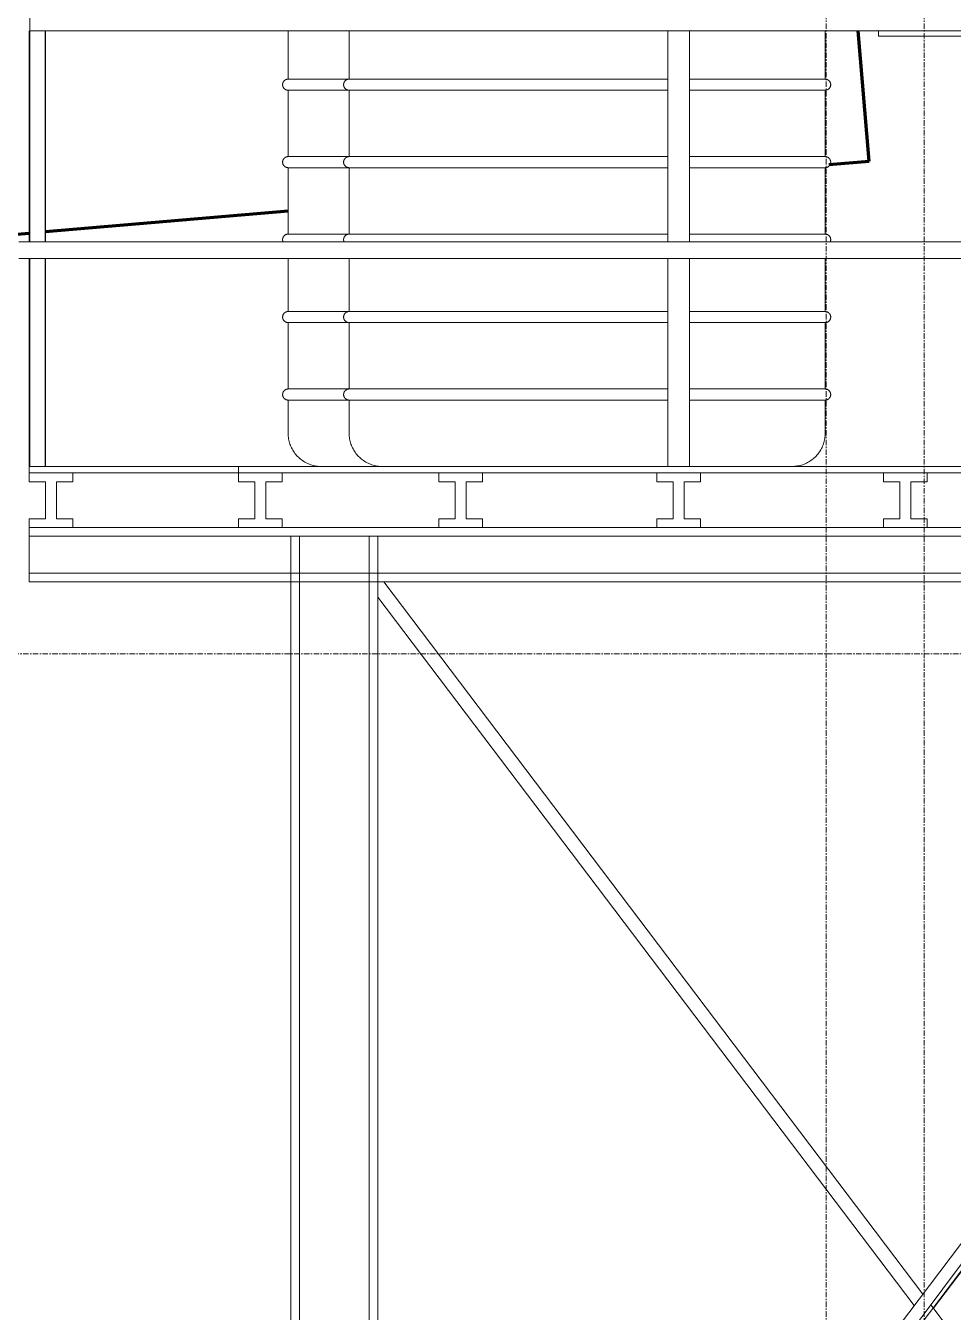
# Model space of a CAD drawing. Header units: inches. Extents: x 22 to 382261, y 22 to 371281.
# Drawn here: x 220028 to 222156, y 145194 to 148147 of the extents above; entities that cross this region are included whole.
import ezdxf

# ---------------------------------------------------------------- set-up
doc = ezdxf.new("R2010")
doc.units = ezdxf.units.IN
doc.header["$MEASUREMENT"] = 0
doc.linetypes.add('Grid Line 1_2_', pattern=[22.225, 12.7, -3.175, 3.175, -3.175])
for name, color, linetype, lineweight in [('A-FLOR-LEVL', 51, 'Continuous', 9), ('A-ROOF-OTLN', 132, 'Continuous', 9), ('P-PIPE', 3, 'Continuous', 9), ('Q-CASE', 31, 'Continuous', 9), ('S-GRID', 1, 'Continuous', 9)]:
    doc.layers.add(name, color=color, linetype=linetype, lineweight=lineweight)

# ---------------------------------------------------------------- blocks, each defined once
blk = doc.blocks.new('Casework 3 - Casework 3-482897-Right Side Elevation')
at = {"layer": 'Q-CASE', "lineweight": 70}
for p, q in [((1440, 7581), (1414.3, 7880)), ((1347, 7573.1), (1440, 7581)), ((-449.7, 7419), (106.7, 7466.7)), ((-12141, 6416.7), (-487.2, 7415.8))]:
    blk.add_line(p, q, dxfattribs=at)
blk = doc.blocks.new('96M_High_Galvanize_Water_Tank_Frame_22788 - 96M_High_Galvanize_Water_Tank_Frame_22788-498790-Right Side Elevation')
at = {"layer": 'P-PIPE'}
for p, q in [((-485.9, 7880), (-485.9, 7910)), ((-487.2, 7395.7), (-487.2, 7880)), ((-485.9, 7880), (-450.9, 7880)), ((-485.9, 7395.7), (-485.9, 7880)), ((3612.8, 7880), (-485.9, 7880)), ((-450.9, 7395.7), (-450.9, 7880)), ((-449.7, 7395.7), (-449.7, 7880)), ((106.7, 7880), (106.7, 7769)), ((246.7, 7880), (246.7, 7769)), ((977.8, 7880), (1027.8, 7880)), ((977.8, 7395.7), (977.8, 7880)), ((1027.8, 7880), (1027.8, 7395.7)), ((1338.9, 7769), (1338.9, 7880)), ((246.3, 7769), (106.7, 7769)), ((978.1, 7769), (246.7, 7769)), ((1338.9, 7769), (1028.5, 7769)), ((106.7, 7743.6), (106.7, 7591.2)), ((246.3, 7743.6), (106.7, 7743.6)), ((246.7, 7743.6), (246.7, 7591.2)), ((978.1, 7743.6), (246.7, 7743.6)), ((1338.9, 7743.6), (1028.5, 7743.6)), ((1338.9, 7591.2), (1338.9, 7743.6)), ((246.3, 7591.2), (106.7, 7591.2)), ((978.1, 7591.2), (246.7, 7591.2)), ((1338.9, 7591.2), (1028.5, 7591.2)), ((106.7, 7565.8), (106.7, 7413.4)), ((246.3, 7565.8), (106.7, 7565.8)), ((246.7, 7565.8), (246.7, 7413.4)), ((978.1, 7565.8), (246.7, 7565.8)), ((1338.9, 7565.8), (1028.5, 7565.8)), ((1338.9, 7413.4), (1338.9, 7565.8)), ((246.3, 7413.4), (106.7, 7413.4)), ((978.1, 7413.4), (246.7, 7413.4)), ((1338.9, 7413.4), (1028.5, 7413.4)), ((-510.9, 7395.7), (3637.8, 7395.7)), ((3637.8, 7357.7), (-510.9, 7357.7)), ((-487.2, 6880), (-487.2, 7357.7)), ((-485.9, 6880), (-485.9, 7357.7)), ((-450.9, 6880), (-450.9, 7357.7)), ((-449.7, 6880), (-449.7, 7357.7)), ((106.7, 7357.7), (106.7, 7235.6)), ((246.7, 7357.7), (246.7, 7235.6)), ((977.8, 6880), (977.8, 7357.7)), ((1027.8, 7357.7), (1027.8, 6880)), ((1338.9, 7235.6), (1338.9, 7357.7)), ((246.3, 7235.6), (106.7, 7235.6)), ((978.1, 7235.6), (246.7, 7235.6)), ((1338.9, 7235.6), (1028.5, 7235.6)), ((106.7, 7210.2), (106.7, 7057.8)), ((246.3, 7210.2), (106.7, 7210.2)), ((246.7, 7210.2), (246.7, 7057.8)), ((978.1, 7210.2), (246.7, 7210.2)), ((1338.9, 7210.2), (1028.5, 7210.2)), ((1338.9, 7057.8), (1338.9, 7210.2)), ((246.3, 7057.8), (106.7, 7057.8)), ((978.1, 7057.8), (246.7, 7057.8)), ((1338.9, 7057.8), (1028.5, 7057.8)), ((106.7, 7032.4), (106.7, 6956.2)), ((246.3, 7032.4), (106.7, 7032.4)), ((246.7, 7032.4), (246.7, 6956.2)), ((978.1, 7032.4), (246.7, 7032.4)), ((1338.9, 7032.4), (1028.5, 7032.4)), ((1338.9, 6956.2), (1338.9, 7032.4)), ((-487.2, 6880), (-7.2, 6880)), ((-487.2, 6880), (-487.2, 6865)), ((-387.2, 6865), (-487.2, 6865)), ((-487.2, 6865), (-487.2, 6845)), ((-7.2, 6865), (-487.2, 6865)), ((-450.9, 6880), (-485.9, 6880)), ((-387.2, 6845), (-387.2, 6865)), ((-7.2, 6880), (3132.8, 6880)), ((-7.2, 6880), (-7.2, 6865)), ((-7.2, 6865), (-7.2, 6880)), ((92.8, 6865), (-7.2, 6865)), ((-7.2, 6865), (-7.2, 6845)), ((3132.8, 6865), (-7.2, 6865)), ((92.8, 6845), (92.8, 6865)), ((552.8, 6865), (452.8, 6865)), ((452.8, 6865), (452.8, 6845)), ((552.8, 6845), (552.8, 6865)), ((1052.8, 6865), (952.8, 6865)), ((952.8, 6865), (952.8, 6845)), ((1027.8, 6880), (977.8, 6880)), ((1052.8, 6845), (1052.8, 6865)), ((1572.8, 6865), (1472.8, 6865)), ((1472.8, 6865), (1472.8, 6845)), ((1572.8, 6845), (1572.8, 6865)), ((-487.2, 6845), (-449.7, 6845)), ((-449.7, 6845), (-449.7, 6760)), ((-424.7, 6760), (-424.7, 6845)), ((-424.7, 6845), (-387.2, 6845)), ((-7.2, 6845), (30.3, 6845)), ((30.3, 6845), (30.3, 6760)), ((55.3, 6760), (55.3, 6845)), ((55.3, 6845), (92.8, 6845)), ((452.8, 6845), (490.3, 6845)), ((490.3, 6845), (490.3, 6760)), ((515.3, 6760), (515.3, 6845)), ((515.3, 6845), (552.8, 6845)), ((952.8, 6845), (990.3, 6845)), ((990.3, 6845), (990.3, 6760)), ((1015.3, 6760), (1015.3, 6845)), ((1015.3, 6845), (1052.8, 6845)), ((1472.8, 6845), (1510.3, 6845)), ((1510.3, 6845), (1510.3, 6760)), ((1535.3, 6760), (1535.3, 6845)), ((1535.3, 6845), (1572.8, 6845)), ((-487.2, 6760), (-487.2, 6740)), ((-449.7, 6760), (-487.2, 6760)), ((-487.2, 6720), (-487.2, 6740)), ((-487.2, 6740), (-387.2, 6740)), ((-387.2, 6760), (-424.7, 6760)), ((-387.2, 6740), (-387.2, 6760)), ((-387.2, 6740), (-7.2, 6740)), ((-7.2, 6760), (-7.2, 6740)), ((30.3, 6760), (-7.2, 6760)), ((-7.2, 6740), (92.8, 6740)), ((92.8, 6760), (55.3, 6760)), ((92.8, 6740), (92.8, 6760)), ((94.1, 6740), (452.8, 6740)), ((452.8, 6760), (452.8, 6740)), ((490.3, 6760), (452.8, 6760)), ((452.8, 6740), (552.8, 6740)), ((552.8, 6760), (515.3, 6760)), ((552.8, 6740), (552.8, 6760)), ((552.8, 6740), (952.8, 6740)), ((952.8, 6760), (952.8, 6740)), ((990.3, 6760), (952.8, 6760)), ((952.8, 6740), (1052.8, 6740)), ((1052.8, 6760), (1015.3, 6760)), ((1052.8, 6740), (1052.8, 6760)), ((1052.8, 6740), (1472.8, 6740)), ((1472.8, 6760), (1472.8, 6740)), ((1510.3, 6760), (1472.8, 6760)), ((1472.8, 6740), (1572.8, 6740)), ((1572.8, 6760), (1535.3, 6760)), ((1572.8, 6740), (1572.8, 6760)), ((1572.8, 6740), (2072.8, 6740)), ((-487.2, 6635), (-487.2, 6720)), ((-487.2, 6720), (3612.8, 6720)), ((112.8, 6720), (132.8, 6720)), ((112.8, 265), (112.8, 6720)), ((132.8, 265), (132.8, 6720)), ((292.8, 6720), (312.8, 6720)), ((292.8, 265), (292.8, 6720)), ((312.8, 265), (312.8, 6720)), ((-487.2, 6615), (-487.2, 6635)), ((-487.2, 6635), (3612.8, 6635)), ((-487.2, 6615), (3612.8, 6615)), ((2799.5, 6615), (312.8, 3327.9)), ((1562.8, 4980.2), (326.2, 6615)), ((345.7, 3303.9), (2812.8, 6602.7)), ((312.8, 6580), (1542.9, 4953.9)), ((654.6, 3716.8), (2812.8, 6569.9)), ((1587.4, 4947.8), (2812.8, 6567.7)), ((2812.8, 3327.9), (1581.2, 4955.9))]:
    blk.add_line(p, q, dxfattribs=at)
at = {"layer": 'P-PIPE', "flags": 128}
for points in [[(106.7, 7743.6), (106.2, 7743.6), (105.7, 7743.6), (105.2, 7743.7), (104.7, 7743.8), (104.2, 7743.9), (103.7, 7744), (103.2, 7744.1), (102.7, 7744.2), (102.3, 7744.4), (101.8, 7744.6), (101.3, 7744.8), (100.9, 7745), (100.4, 7745.3), (100, 7745.5), (99.6, 7745.8), (99.2, 7746.1), (98.8, 7746.4), (98.4, 7746.8), (98, 7747.1), (97.6, 7747.5), (97.3, 7747.8), (97, 7748.2), (96.6, 7748.6), (96.3, 7749), (96.1, 7749.4), (95.8, 7749.9), (95.5, 7750.3), (95.3, 7750.8), (95.1, 7751.2), (94.9, 7751.7), (94.7, 7752.2), (94.6, 7752.7), (94.4, 7753.1), (94.3, 7753.6), (94.2, 7754.1), (94.1, 7754.6), (94.1, 7755.1), (94.1, 7755.7), (94, 7756.2), (94, 7756.7), (94.1, 7757.2), (94.1, 7757.7), (94.2, 7758.2), (94.3, 7758.7), (94.4, 7759.2), (94.5, 7759.7), (94.6, 7760.2), (94.8, 7760.6), (95, 7761.1), (95.2, 7761.6), (95.4, 7762), (95.6, 7762.5), (95.9, 7762.9), (96.2, 7763.4), (96.5, 7763.8), (96.8, 7764.2), (97.1, 7764.6), (97.4, 7764.9), (97.8, 7765.3), (98.2, 7765.7), (98.5, 7766), (98.9, 7766.3), (99.3, 7766.6), (99.8, 7766.9), (100.2, 7767.2), (100.6, 7767.4), (101.1, 7767.7), (101.5, 7767.9), (102, 7768.1), (102.5, 7768.3), (103, 7768.4), (103.5, 7768.6), (103.9, 7768.7), (104.4, 7768.8), (104.9, 7768.9), (105.5, 7768.9), (106, 7769), (106.5, 7769), (106.7, 7769)], [(106.7, 7769), (107.2, 7769), (108.5, 7769), (110.7, 7769)], [(246.7, 7769), (235.7, 7769), (222, 7769), (208.9, 7769), (196.5, 7769), (184.9, 7769), (174, 7769), (163.9, 7769), (154.6, 7769), (146, 7769), (138.3, 7769), (131.4, 7769), (125.3, 7769), (120.1, 7769), (115.7, 7769), (112.2, 7769), (109.6, 7769), (107.8, 7769), (106.9, 7769), (106.7, 7769)], [(246.7, 7743.6), (246.2, 7743.6), (245.7, 7743.6), (245.2, 7743.7), (244.7, 7743.8), (244.2, 7743.9), (243.7, 7744), (243.2, 7744.1), (242.7, 7744.2), (242.3, 7744.4), (241.8, 7744.6), (241.3, 7744.8), (240.9, 7745), (240.4, 7745.3), (240, 7745.5), (239.6, 7745.8), (239.2, 7746.1), (238.8, 7746.4), (238.4, 7746.8), (238, 7747.1), (237.6, 7747.5), (237.3, 7747.8), (237, 7748.2), (236.6, 7748.6), (236.3, 7749), (236.1, 7749.4), (235.8, 7749.9), (235.5, 7750.3), (235.3, 7750.8), (235.1, 7751.2), (234.9, 7751.7), (234.7, 7752.2), (234.6, 7752.7), (234.4, 7753.1), (234.3, 7753.6), (234.2, 7754.1), (234.1, 7754.6), (234.1, 7755.1), (234.1, 7755.7), (234, 7756.2), (234, 7756.7), (234.1, 7757.2), (234.1, 7757.7), (234.2, 7758.2), (234.3, 7758.7), (234.4, 7759.2), (234.5, 7759.7), (234.6, 7760.2), (234.8, 7760.6), (235, 7761.1), (235.2, 7761.6), (235.4, 7762), (235.6, 7762.5), (235.9, 7762.9), (236.2, 7763.4), (236.5, 7763.8), (236.8, 7764.2), (237.1, 7764.6), (237.4, 7764.9), (237.8, 7765.3), (238.2, 7765.7), (238.5, 7766), (238.9, 7766.3), (239.3, 7766.6), (239.8, 7766.9), (240.2, 7767.2), (240.6, 7767.4), (241.1, 7767.7), (241.5, 7767.9), (242, 7768.1), (242.5, 7768.3), (243, 7768.4), (243.5, 7768.6), (243.9, 7768.7), (244.4, 7768.8), (244.9, 7768.9), (245.5, 7768.9), (246, 7769), (246.5, 7769), (246.7, 7769)], [(246.7, 7769), (247.2, 7769), (248.5, 7769), (250.7, 7769)], [(977.8, 7769), (970.2, 7769), (949.4, 7769), (928.4, 7769), (907.1, 7769), (885.7, 7769), (864.1, 7769), (842.4, 7769), (820.6, 7769), (798.7, 7769), (776.9, 7769), (755.1, 7769), (733.3, 7769), (711.7, 7769), (690.1, 7769), (668.8, 7769), (647.6, 7769), (626.7, 7769), (606, 7769), (585.6, 7769), (565.6, 7769), (545.9, 7769), (526.6, 7769), (507.8, 7769), (489.4, 7769), (471.5, 7769), (454.1, 7769), (437.2, 7769), (420.9, 7769), (405.2, 7769), (390.1, 7769), (375.7, 7769), (362, 7769), (348.9, 7769), (336.5, 7769), (324.9, 7769), (314, 7769), (303.9, 7769), (294.6, 7769), (286, 7769), (278.3, 7769), (271.4, 7769), (265.3, 7769), (260.1, 7769), (255.7, 7769), (252.2, 7769), (249.6, 7769), (247.8, 7769), (246.9, 7769), (246.7, 7769)], [(1338.9, 7769), (1338.5, 7769), (1337.2, 7769), (1335, 7769), (1332, 7769), (1328.1, 7769), (1323.3, 7769), (1317.7, 7769), (1311.2, 7769), (1303.9, 7769), (1295.8, 7769), (1286.9, 7769), (1277.2, 7769), (1266.8, 7769), (1255.5, 7769), (1243.6, 7769), (1230.9, 7769), (1217.5, 7769), (1203.4, 7769), (1188.7, 7769), (1173.3, 7769), (1157.3, 7769), (1140.8, 7769), (1123.7, 7769), (1106, 7769), (1087.9, 7769), (1069.3, 7769), (1050.2, 7769), (1030.8, 7769), (1027.8, 7769)], [(1333.5, 7769), (1336.1, 7769), (1337.9, 7769), (1338.8, 7769), (1338.9, 7769)], [(1338.9, 7769), (1339.4, 7769), (1340, 7769), (1340.5, 7768.9), (1341, 7768.8), (1341.5, 7768.7), (1342, 7768.6), (1342.4, 7768.5), (1342.9, 7768.4), (1343.4, 7768.2), (1343.9, 7768), (1344.3, 7767.8), (1344.8, 7767.6), (1345.2, 7767.3), (1345.7, 7767.1), (1346.1, 7766.8), (1346.5, 7766.5), (1346.9, 7766.2), (1347.3, 7765.8), (1347.7, 7765.5), (1348, 7765.1), (1348.4, 7764.8), (1348.7, 7764.4), (1349, 7764), (1349.3, 7763.6), (1349.6, 7763.2), (1349.9, 7762.7), (1350.1, 7762.3), (1350.4, 7761.8), (1350.6, 7761.4), (1350.8, 7760.9), (1350.9, 7760.4), (1351.1, 7759.9), (1351.2, 7759.5), (1351.4, 7759), (1351.5, 7758.5), (1351.5, 7758), (1351.6, 7757.5), (1351.6, 7756.9), (1351.6, 7756.4), (1351.6, 7755.9), (1351.6, 7755.4), (1351.6, 7754.9), (1351.5, 7754.4), (1351.4, 7753.9), (1351.3, 7753.4), (1351.2, 7752.9), (1351, 7752.4), (1350.9, 7752), (1350.7, 7751.5), (1350.5, 7751), (1350.3, 7750.6), (1350, 7750.1), (1349.8, 7749.7), (1349.5, 7749.2), (1349.2, 7748.8), (1348.9, 7748.4), (1348.6, 7748), (1348.2, 7747.7), (1347.9, 7747.3), (1347.5, 7746.9), (1347.1, 7746.6), (1346.7, 7746.3), (1346.3, 7746), (1345.9, 7745.7), (1345.5, 7745.4), (1345, 7745.2), (1344.6, 7744.9), (1344.1, 7744.7), (1343.7, 7744.5), (1343.2, 7744.3), (1342.7, 7744.2), (1342.2, 7744), (1341.7, 7743.9), (1341.2, 7743.8), (1340.7, 7743.7), (1340.2, 7743.7), (1339.7, 7743.6), (1339.2, 7743.6), (1338.9, 7743.6)], [(112.2, 7743.6), (109.6, 7743.6), (107.8, 7743.6), (106.9, 7743.6), (106.7, 7743.6)], [(106.7, 7743.6), (107.2, 7743.6), (108.5, 7743.6), (110.7, 7743.6), (113.7, 7743.6), (117.6, 7743.6), (122.4, 7743.6), (128, 7743.6), (134.5, 7743.6), (141.7, 7743.6), (149.8, 7743.6), (158.8, 7743.6), (168.5, 7743.6), (178.9, 7743.6), (190.2, 7743.6), (202.1, 7743.6), (214.8, 7743.6), (228.2, 7743.6), (242.3, 7743.6), (246.7, 7743.6)], [(252.2, 7743.6), (249.6, 7743.6), (247.8, 7743.6), (246.9, 7743.6), (246.7, 7743.6)], [(246.7, 7743.6), (247.2, 7743.6), (248.5, 7743.6), (250.7, 7743.6), (253.7, 7743.6), (257.6, 7743.6), (262.4, 7743.6), (268, 7743.6), (274.5, 7743.6), (281.7, 7743.6), (289.8, 7743.6), (298.8, 7743.6), (308.5, 7743.6), (318.9, 7743.6), (330.2, 7743.6), (342.1, 7743.6), (354.8, 7743.6), (368.2, 7743.6), (382.3, 7743.6), (397, 7743.6), (412.4, 7743.6), (428.3, 7743.6), (444.9, 7743.6), (462, 7743.6), (479.6, 7743.6), (497.8, 7743.6), (516.4, 7743.6), (535.4, 7743.6), (554.9, 7743.6), (574.8, 7743.6), (595, 7743.6), (615.5, 7743.6), (636.3, 7743.6), (657.3, 7743.6), (678.6, 7743.6), (700, 7743.6), (721.6, 7743.6), (743.3, 7743.6), (765.1, 7743.6), (786.9, 7743.6), (808.8, 7743.6), (830.6, 7743.6), (852.4, 7743.6), (874, 7743.6), (895.5, 7743.6), (916.9, 7743.6), (938.1, 7743.6), (959, 7743.6), (977.8, 7743.6)], [(1027.8, 7743.6), (1039.8, 7743.6), (1059.1, 7743.6), (1077.9, 7743.6), (1096.3, 7743.6), (1114.2, 7743.6), (1131.6, 7743.6), (1148.5, 7743.6), (1164.8, 7743.6), (1180.5, 7743.6), (1195.5, 7743.6), (1210, 7743.6), (1223.7, 7743.6), (1236.8, 7743.6), (1249.2, 7743.6), (1260.8, 7743.6), (1271.7, 7743.6), (1281.8, 7743.6), (1291.1, 7743.6), (1299.7, 7743.6), (1307.4, 7743.6), (1314.3, 7743.6), (1320.4, 7743.6), (1325.6, 7743.6), (1330, 7743.6), (1333.5, 7743.6), (1336.1, 7743.6), (1337.9, 7743.6), (1338.8, 7743.6), (1338.9, 7743.6)], [(1338.9, 7743.6), (1338.5, 7743.6), (1337.2, 7743.6), (1335, 7743.6), (1332.8, 7743.6)], [(106.7, 7565.8), (106.2, 7565.8), (105.7, 7565.8), (105.2, 7565.9), (104.7, 7566), (104.2, 7566.1), (103.7, 7566.2), (103.2, 7566.3), (102.7, 7566.4), (102.3, 7566.6), (101.8, 7566.8), (101.3, 7567), (100.9, 7567.2), (100.4, 7567.5), (100, 7567.7), (99.6, 7568), (99.2, 7568.3), (98.8, 7568.6), (98.4, 7569), (98, 7569.3), (97.6, 7569.7), (97.3, 7570), (97, 7570.4), (96.6, 7570.8), (96.3, 7571.2), (96.1, 7571.6), (95.8, 7572.1), (95.5, 7572.5), (95.3, 7573), (95.1, 7573.4), (94.9, 7573.9), (94.7, 7574.4), (94.6, 7574.9), (94.4, 7575.3), (94.3, 7575.8), (94.2, 7576.3), (94.1, 7576.8), (94.1, 7577.3), (94.1, 7577.9), (94, 7578.4), (94, 7578.9), (94.1, 7579.4), (94.1, 7579.9), (94.2, 7580.4), (94.3, 7580.9), (94.4, 7581.4), (94.5, 7581.9), (94.6, 7582.4), (94.8, 7582.8), (95, 7583.3), (95.2, 7583.8), (95.4, 7584.2), (95.6, 7584.7), (95.9, 7585.1), (96.2, 7585.6), (96.5, 7586), (96.8, 7586.4), (97.1, 7586.8), (97.4, 7587.1), (97.8, 7587.5), (98.2, 7587.9), (98.5, 7588.2), (98.9, 7588.5), (99.3, 7588.8), (99.8, 7589.1), (100.2, 7589.4), (100.6, 7589.6), (101.1, 7589.9), (101.5, 7590.1), (102, 7590.3), (102.5, 7590.5), (103, 7590.6), (103.5, 7590.8), (103.9, 7590.9), (104.4, 7591), (104.9, 7591.1), (105.5, 7591.1), (106, 7591.2), (106.5, 7591.2), (106.7, 7591.2)], [(106.7, 7591.2), (107.2, 7591.2), (108.5, 7591.2), (110.7, 7591.2)], [(246.7, 7591.2), (235.7, 7591.2), (222, 7591.2), (208.9, 7591.2), (196.5, 7591.2), (184.9, 7591.2), (174, 7591.2), (163.9, 7591.2), (154.6, 7591.2), (146, 7591.2), (138.3, 7591.2), (131.4, 7591.2), (125.3, 7591.2), (120.1, 7591.2), (115.7, 7591.2), (112.2, 7591.2), (109.6, 7591.2), (107.8, 7591.2), (106.9, 7591.2), (106.7, 7591.2)], [(246.7, 7565.8), (246.2, 7565.8), (245.7, 7565.8), (245.2, 7565.9), (244.7, 7566), (244.2, 7566.1), (243.7, 7566.2), (243.2, 7566.3), (242.7, 7566.4), (242.3, 7566.6), (241.8, 7566.8), (241.3, 7567), (240.9, 7567.2), (240.4, 7567.5), (240, 7567.7), (239.6, 7568), (239.2, 7568.3), (238.8, 7568.6), (238.4, 7569), (238, 7569.3), (237.6, 7569.7), (237.3, 7570), (237, 7570.4), (236.6, 7570.8), (236.3, 7571.2), (236.1, 7571.6), (235.8, 7572.1), (235.5, 7572.5), (235.3, 7573), (235.1, 7573.4), (234.9, 7573.9), (234.7, 7574.4), (234.6, 7574.9), (234.4, 7575.3), (234.3, 7575.8), (234.2, 7576.3), (234.1, 7576.8), (234.1, 7577.3), (234.1, 7577.9), (234, 7578.4), (234, 7578.9), (234.1, 7579.4), (234.1, 7579.9), (234.2, 7580.4), (234.3, 7580.9), (234.4, 7581.4), (234.5, 7581.9), (234.6, 7582.4), (234.8, 7582.8), (235, 7583.3), (235.2, 7583.8), (235.4, 7584.2), (235.6, 7584.7), (235.9, 7585.1), (236.2, 7585.6), (236.5, 7586), (236.8, 7586.4), (237.1, 7586.8), (237.4, 7587.1), (237.8, 7587.5), (238.2, 7587.9), (238.5, 7588.2), (238.9, 7588.5), (239.3, 7588.8), (239.8, 7589.1), (240.2, 7589.4), (240.6, 7589.6), (241.1, 7589.9), (241.5, 7590.1), (242, 7590.3), (242.5, 7590.5), (243, 7590.6), (243.5, 7590.8), (243.9, 7590.9), (244.4, 7591), (244.9, 7591.1), (245.5, 7591.1), (246, 7591.2), (246.5, 7591.2), (246.7, 7591.2)], [(246.7, 7591.2), (247.2, 7591.2), (248.5, 7591.2), (250.7, 7591.2)], [(977.8, 7591.2), (970.2, 7591.2), (949.4, 7591.2), (928.4, 7591.2), (907.1, 7591.2), (885.7, 7591.2), (864.1, 7591.2), (842.4, 7591.2), (820.6, 7591.2), (798.7, 7591.2), (776.9, 7591.2), (755.1, 7591.2), (733.3, 7591.2), (711.7, 7591.2), (690.1, 7591.2), (668.8, 7591.2), (647.6, 7591.2), (626.7, 7591.2), (606, 7591.2), (585.6, 7591.2), (565.6, 7591.2), (545.9, 7591.2), (526.6, 7591.2), (507.8, 7591.2), (489.4, 7591.2), (471.5, 7591.2), (454.1, 7591.2), (437.2, 7591.2), (420.9, 7591.2), (405.2, 7591.2), (390.1, 7591.2), (375.7, 7591.2), (362, 7591.2), (348.9, 7591.2), (336.5, 7591.2), (324.9, 7591.2), (314, 7591.2), (303.9, 7591.2), (294.6, 7591.2), (286, 7591.2), (278.3, 7591.2), (271.4, 7591.2), (265.3, 7591.2), (260.1, 7591.2), (255.7, 7591.2), (252.2, 7591.2), (249.6, 7591.2), (247.8, 7591.2), (246.9, 7591.2), (246.7, 7591.2)], [(1338.9, 7591.2), (1338.5, 7591.2), (1337.2, 7591.2), (1335, 7591.2), (1332, 7591.2), (1328.1, 7591.2), (1323.3, 7591.2), (1317.7, 7591.2), (1311.2, 7591.2), (1303.9, 7591.2), (1295.8, 7591.2), (1286.9, 7591.2), (1277.2, 7591.2), (1266.8, 7591.2), (1255.5, 7591.2), (1243.6, 7591.2), (1230.9, 7591.2), (1217.5, 7591.2), (1203.4, 7591.2), (1188.7, 7591.2), (1173.3, 7591.2), (1157.3, 7591.2), (1140.8, 7591.2), (1123.7, 7591.2), (1106, 7591.2), (1087.9, 7591.2), (1069.3, 7591.2), (1050.2, 7591.2), (1030.8, 7591.2), (1027.8, 7591.2)], [(1333.5, 7591.2), (1336.1, 7591.2), (1337.9, 7591.2), (1338.8, 7591.2), (1338.9, 7591.2)], [(1338.9, 7591.2), (1339.4, 7591.2), (1340, 7591.2), (1340.5, 7591.1), (1341, 7591), (1341.5, 7590.9), (1342, 7590.8), (1342.4, 7590.7), (1342.9, 7590.6), (1343.4, 7590.4), (1343.9, 7590.2), (1344.3, 7590), (1344.8, 7589.8), (1345.2, 7589.5), (1345.7, 7589.3), (1346.1, 7589), (1346.5, 7588.7), (1346.9, 7588.4), (1347.3, 7588), (1347.7, 7587.7), (1348, 7587.3), (1348.4, 7587), (1348.7, 7586.6), (1349, 7586.2), (1349.3, 7585.8), (1349.6, 7585.4), (1349.9, 7584.9), (1350.1, 7584.5), (1350.4, 7584), (1350.6, 7583.6), (1350.8, 7583.1), (1350.9, 7582.6), (1351.1, 7582.1), (1351.2, 7581.7), (1351.4, 7581.2), (1351.5, 7580.7), (1351.5, 7580.2), (1351.6, 7579.7), (1351.6, 7579.1), (1351.6, 7578.6), (1351.6, 7578.1), (1351.6, 7577.6), (1351.6, 7577.1), (1351.5, 7576.6), (1351.4, 7576.1), (1351.3, 7575.6), (1351.2, 7575.1), (1351, 7574.6), (1350.9, 7574.2), (1350.7, 7573.7), (1350.5, 7573.2), (1350.3, 7572.8), (1350, 7572.3), (1349.8, 7571.9), (1349.5, 7571.4), (1349.2, 7571), (1348.9, 7570.6), (1348.6, 7570.2), (1348.2, 7569.9), (1347.9, 7569.5), (1347.5, 7569.1), (1347.1, 7568.8), (1346.7, 7568.5), (1346.3, 7568.2), (1345.9, 7567.9), (1345.5, 7567.6), (1345, 7567.4), (1344.6, 7567.1), (1344.1, 7566.9), (1343.7, 7566.7), (1343.2, 7566.5), (1342.7, 7566.4), (1342.2, 7566.2), (1341.7, 7566.1), (1341.2, 7566), (1340.7, 7565.9), (1340.2, 7565.9), (1339.7, 7565.8), (1339.2, 7565.8), (1338.9, 7565.8)], [(112.2, 7565.8), (109.6, 7565.8), (107.8, 7565.8), (106.9, 7565.8), (106.7, 7565.8)], [(106.7, 7565.8), (107.2, 7565.8), (108.5, 7565.8), (110.7, 7565.8), (113.7, 7565.8), (117.6, 7565.8), (122.4, 7565.8), (128, 7565.8), (134.5, 7565.8), (141.7, 7565.8), (149.8, 7565.8), (158.8, 7565.8), (168.5, 7565.8), (178.9, 7565.8), (190.2, 7565.8), (202.1, 7565.8), (214.8, 7565.8), (228.2, 7565.8), (242.3, 7565.8), (246.7, 7565.8)], [(252.2, 7565.8), (249.6, 7565.8), (247.8, 7565.8), (246.9, 7565.8), (246.7, 7565.8)], [(246.7, 7565.8), (247.2, 7565.8), (248.5, 7565.8), (250.7, 7565.8), (253.7, 7565.8), (257.6, 7565.8), (262.4, 7565.8), (268, 7565.8), (274.5, 7565.8), (281.7, 7565.8), (289.8, 7565.8), (298.8, 7565.8), (308.5, 7565.8), (318.9, 7565.8), (330.2, 7565.8), (342.1, 7565.8), (354.8, 7565.8), (368.2, 7565.8), (382.3, 7565.8), (397, 7565.8), (412.4, 7565.8), (428.3, 7565.8), (444.9, 7565.8), (462, 7565.8), (479.6, 7565.8), (497.8, 7565.8), (516.4, 7565.8), (535.4, 7565.8), (554.9, 7565.8), (574.8, 7565.8), (595, 7565.8), (615.5, 7565.8), (636.3, 7565.8), (657.3, 7565.8), (678.6, 7565.8), (700, 7565.8), (721.6, 7565.8), (743.3, 7565.8), (765.1, 7565.8), (786.9, 7565.8), (808.8, 7565.8), (830.6, 7565.8), (852.4, 7565.8), (874, 7565.8), (895.5, 7565.8), (916.9, 7565.8), (938.1, 7565.8), (959, 7565.8), (977.8, 7565.8)], [(1027.8, 7565.8), (1039.8, 7565.8), (1059.1, 7565.8), (1077.9, 7565.8), (1096.3, 7565.8), (1114.2, 7565.8), (1131.6, 7565.8), (1148.5, 7565.8), (1164.8, 7565.8), (1180.5, 7565.8), (1195.5, 7565.8), (1210, 7565.8), (1223.7, 7565.8), (1236.8, 7565.8), (1249.2, 7565.8), (1260.8, 7565.8), (1271.7, 7565.8), (1281.8, 7565.8), (1291.1, 7565.8), (1299.7, 7565.8), (1307.4, 7565.8), (1314.3, 7565.8), (1320.4, 7565.8), (1325.6, 7565.8), (1330, 7565.8), (1333.5, 7565.8), (1336.1, 7565.8), (1337.9, 7565.8), (1338.8, 7565.8), (1338.9, 7565.8)], [(1338.9, 7565.8), (1338.5, 7565.8), (1337.2, 7565.8), (1335, 7565.8), (1332.8, 7565.8)], [(95.1, 7395.6), (94.9, 7396.1), (94.7, 7396.6), (94.6, 7397.1), (94.4, 7397.5), (94.3, 7398), (94.2, 7398.5), (94.1, 7399), (94.1, 7399.5), (94.1, 7400.1), (94, 7400.6), (94, 7401.1), (94.1, 7401.6), (94.1, 7402.1), (94.2, 7402.6), (94.3, 7403.1), (94.4, 7403.6), (94.5, 7404.1), (94.6, 7404.6), (94.8, 7405), (95, 7405.5), (95.2, 7406), (95.4, 7406.4), (95.6, 7406.9), (95.9, 7407.3), (96.2, 7407.8), (96.5, 7408.2), (96.8, 7408.6), (97.1, 7409), (97.4, 7409.3), (97.8, 7409.7), (98.2, 7410.1), (98.5, 7410.4), (98.9, 7410.7), (99.3, 7411), (99.8, 7411.3), (100.2, 7411.6), (100.6, 7411.8), (101.1, 7412.1), (101.5, 7412.3), (102, 7412.5), (102.5, 7412.7), (103, 7412.8), (103.5, 7413), (103.9, 7413.1), (104.4, 7413.2), (104.9, 7413.3), (105.5, 7413.3), (106, 7413.4), (106.5, 7413.4), (106.7, 7413.4)], [(106.7, 7413.4), (107.2, 7413.4), (108.5, 7413.4), (110.7, 7413.4)], [(246.7, 7413.4), (235.7, 7413.4), (222, 7413.4), (208.9, 7413.4), (196.5, 7413.4), (184.9, 7413.4), (174, 7413.4), (163.9, 7413.4), (154.6, 7413.4), (146, 7413.4), (138.3, 7413.4), (131.4, 7413.4), (125.3, 7413.4), (120.1, 7413.4), (115.7, 7413.4), (112.2, 7413.4), (109.6, 7413.4), (107.8, 7413.4), (106.9, 7413.4), (106.7, 7413.4)], [(235.1, 7395.6), (234.9, 7396.1), (234.7, 7396.6), (234.6, 7397.1), (234.4, 7397.5), (234.3, 7398), (234.2, 7398.5), (234.1, 7399), (234.1, 7399.5), (234.1, 7400.1), (234, 7400.6), (234, 7401.1), (234.1, 7401.6), (234.1, 7402.1), (234.2, 7402.6), (234.3, 7403.1), (234.4, 7403.6), (234.5, 7404.1), (234.6, 7404.6), (234.8, 7405), (235, 7405.5), (235.2, 7406), (235.4, 7406.4), (235.6, 7406.9), (235.9, 7407.3), (236.2, 7407.8), (236.5, 7408.2), (236.8, 7408.6), (237.1, 7409), (237.4, 7409.3), (237.8, 7409.7), (238.2, 7410.1), (238.5, 7410.4), (238.9, 7410.7), (239.3, 7411), (239.8, 7411.3), (240.2, 7411.6), (240.6, 7411.8), (241.1, 7412.1), (241.5, 7412.3), (242, 7412.5), (242.5, 7412.7), (243, 7412.8), (243.5, 7413), (243.9, 7413.1), (244.4, 7413.2), (244.9, 7413.3), (245.5, 7413.3), (246, 7413.4), (246.5, 7413.4), (246.7, 7413.4)], [(246.7, 7413.4), (247.2, 7413.4), (248.5, 7413.4), (250.7, 7413.4)], [(977.8, 7413.4), (970.2, 7413.4), (949.4, 7413.4), (928.4, 7413.4), (907.1, 7413.4), (885.7, 7413.4), (864.1, 7413.4), (842.4, 7413.4), (820.6, 7413.4), (798.7, 7413.4), (776.9, 7413.4), (755.1, 7413.4), (733.3, 7413.4), (711.7, 7413.4), (690.1, 7413.4), (668.8, 7413.4), (647.6, 7413.4), (626.7, 7413.4), (606, 7413.4), (585.6, 7413.4), (565.6, 7413.4), (545.9, 7413.4), (526.6, 7413.4), (507.8, 7413.4), (489.4, 7413.4), (471.5, 7413.4), (454.1, 7413.4), (437.2, 7413.4), (420.9, 7413.4), (405.2, 7413.4), (390.1, 7413.4), (375.7, 7413.4), (362, 7413.4), (348.9, 7413.4), (336.5, 7413.4), (324.9, 7413.4), (314, 7413.4), (303.9, 7413.4), (294.6, 7413.4), (286, 7413.4), (278.3, 7413.4), (271.4, 7413.4), (265.3, 7413.4), (260.1, 7413.4), (255.7, 7413.4), (252.2, 7413.4), (249.6, 7413.4), (247.8, 7413.4), (246.9, 7413.4), (246.7, 7413.4)], [(1338.9, 7413.4), (1338.5, 7413.4), (1337.2, 7413.4), (1335, 7413.4), (1332, 7413.4), (1328.1, 7413.4), (1323.3, 7413.4), (1317.7, 7413.4), (1311.2, 7413.4), (1303.9, 7413.4), (1295.8, 7413.4), (1286.9, 7413.4), (1277.2, 7413.4), (1266.8, 7413.4), (1255.5, 7413.4), (1243.6, 7413.4), (1230.9, 7413.4), (1217.5, 7413.4), (1203.4, 7413.4), (1188.7, 7413.4), (1173.3, 7413.4), (1157.3, 7413.4), (1140.8, 7413.4), (1123.7, 7413.4), (1106, 7413.4), (1087.9, 7413.4), (1069.3, 7413.4), (1050.2, 7413.4), (1030.8, 7413.4), (1027.8, 7413.4)], [(1333.5, 7413.4), (1336.1, 7413.4), (1337.9, 7413.4), (1338.8, 7413.4), (1338.9, 7413.4)], [(1338.9, 7413.4), (1339.4, 7413.4), (1340, 7413.4), (1340.5, 7413.3), (1341, 7413.2), (1341.5, 7413.1), (1342, 7413), (1342.4, 7412.9), (1342.9, 7412.8), (1343.4, 7412.6), (1343.9, 7412.4), (1344.3, 7412.2), (1344.8, 7412), (1345.2, 7411.7), (1345.7, 7411.5), (1346.1, 7411.2), (1346.5, 7410.9), (1346.9, 7410.6), (1347.3, 7410.2), (1347.7, 7409.9), (1348, 7409.5), (1348.4, 7409.2), (1348.7, 7408.8), (1349, 7408.4), (1349.3, 7408), (1349.6, 7407.6), (1349.9, 7407.1), (1350.1, 7406.7), (1350.4, 7406.2), (1350.6, 7405.8), (1350.8, 7405.3), (1350.9, 7404.8), (1351.1, 7404.3), (1351.2, 7403.9), (1351.4, 7403.4), (1351.5, 7402.9), (1351.5, 7402.4), (1351.6, 7401.9), (1351.6, 7401.3), (1351.6, 7400.8), (1351.6, 7400.3), (1351.6, 7399.8), (1351.6, 7399.3), (1351.5, 7398.8), (1351.4, 7398.3), (1351.3, 7397.8), (1351.2, 7397.3), (1351, 7396.8), (1350.9, 7396.4), (1350.7, 7395.9)], [(106.7, 7210.2), (106.2, 7210.2), (105.7, 7210.2), (105.2, 7210.3), (104.7, 7210.4), (104.2, 7210.5), (103.7, 7210.6), (103.2, 7210.7), (102.7, 7210.8), (102.3, 7211), (101.8, 7211.2), (101.3, 7211.4), (100.9, 7211.6), (100.4, 7211.9), (100, 7212.1), (99.6, 7212.4), (99.2, 7212.7), (98.8, 7213), (98.4, 7213.4), (98, 7213.7), (97.6, 7214.1), (97.3, 7214.4), (97, 7214.8), (96.6, 7215.2), (96.3, 7215.6), (96.1, 7216), (95.8, 7216.5), (95.5, 7216.9), (95.3, 7217.4), (95.1, 7217.8), (94.9, 7218.3), (94.7, 7218.8), (94.6, 7219.3), (94.4, 7219.7), (94.3, 7220.2), (94.2, 7220.7), (94.1, 7221.2), (94.1, 7221.7), (94.1, 7222.3), (94, 7222.8), (94, 7223.3), (94.1, 7223.8), (94.1, 7224.3), (94.2, 7224.8), (94.3, 7225.3), (94.4, 7225.8), (94.5, 7226.3), (94.6, 7226.8), (94.8, 7227.2), (95, 7227.7), (95.2, 7228.2), (95.4, 7228.6), (95.6, 7229.1), (95.9, 7229.5), (96.2, 7230), (96.5, 7230.4), (96.8, 7230.8), (97.1, 7231.2), (97.4, 7231.5), (97.8, 7231.9), (98.2, 7232.3), (98.5, 7232.6), (98.9, 7232.9), (99.3, 7233.2), (99.8, 7233.5), (100.2, 7233.8), (100.6, 7234), (101.1, 7234.3), (101.5, 7234.5), (102, 7234.7), (102.5, 7234.9), (103, 7235), (103.5, 7235.2), (103.9, 7235.3), (104.4, 7235.4), (104.9, 7235.5), (105.5, 7235.5), (106, 7235.6), (106.5, 7235.6), (106.7, 7235.6)], [(106.7, 7235.6), (107.2, 7235.6), (108.5, 7235.6), (110.7, 7235.6)], [(246.7, 7235.6), (235.7, 7235.6), (222, 7235.6), (208.9, 7235.6), (196.5, 7235.6), (184.9, 7235.6), (174, 7235.6), (163.9, 7235.6), (154.6, 7235.6), (146, 7235.6), (138.3, 7235.6), (131.4, 7235.6), (125.3, 7235.6), (120.1, 7235.6), (115.7, 7235.6), (112.2, 7235.6), (109.6, 7235.6), (107.8, 7235.6), (106.9, 7235.6), (106.7, 7235.6)], [(246.7, 7210.2), (246.2, 7210.2), (245.7, 7210.2), (245.2, 7210.3), (244.7, 7210.4), (244.2, 7210.5), (243.7, 7210.6), (243.2, 7210.7), (242.7, 7210.8), (242.3, 7211), (241.8, 7211.2), (241.3, 7211.4), (240.9, 7211.6), (240.4, 7211.9), (240, 7212.1), (239.6, 7212.4), (239.2, 7212.7), (238.8, 7213), (238.4, 7213.4), (238, 7213.7), (237.6, 7214.1), (237.3, 7214.4), (237, 7214.8), (236.6, 7215.2), (236.3, 7215.6), (236.1, 7216), (235.8, 7216.5), (235.5, 7216.9), (235.3, 7217.4), (235.1, 7217.8), (234.9, 7218.3), (234.7, 7218.8), (234.6, 7219.3), (234.4, 7219.7), (234.3, 7220.2), (234.2, 7220.7), (234.1, 7221.2), (234.1, 7221.7), (234.1, 7222.3), (234, 7222.8), (234, 7223.3), (234.1, 7223.8), (234.1, 7224.3), (234.2, 7224.8), (234.3, 7225.3), (234.4, 7225.8), (234.5, 7226.3), (234.6, 7226.8), (234.8, 7227.2), (235, 7227.7), (235.2, 7228.2), (235.4, 7228.6), (235.6, 7229.1), (235.9, 7229.5), (236.2, 7230), (236.5, 7230.4), (236.8, 7230.8), (237.1, 7231.2), (237.4, 7231.5), (237.8, 7231.9), (238.2, 7232.3), (238.5, 7232.6), (238.9, 7232.9), (239.3, 7233.2), (239.8, 7233.5), (240.2, 7233.8), (240.6, 7234), (241.1, 7234.3), (241.5, 7234.5), (242, 7234.7), (242.5, 7234.9), (243, 7235), (243.5, 7235.2), (243.9, 7235.3), (244.4, 7235.4), (244.9, 7235.5), (245.5, 7235.5), (246, 7235.6), (246.5, 7235.6), (246.7, 7235.6)], [(246.7, 7235.6), (247.2, 7235.6), (248.5, 7235.6), (250.7, 7235.6)], [(977.8, 7235.6), (970.2, 7235.6), (949.4, 7235.6), (928.4, 7235.6), (907.1, 7235.6), (885.7, 7235.6), (864.1, 7235.6), (842.4, 7235.6), (820.6, 7235.6), (798.7, 7235.6), (776.9, 7235.6), (755.1, 7235.6), (733.3, 7235.6), (711.7, 7235.6), (690.1, 7235.6), (668.8, 7235.6), (647.6, 7235.6), (626.7, 7235.6), (606, 7235.6), (585.6, 7235.6), (565.6, 7235.6), (545.9, 7235.6), (526.6, 7235.6), (507.8, 7235.6), (489.4, 7235.6), (471.5, 7235.6), (454.1, 7235.6), (437.2, 7235.6), (420.9, 7235.6), (405.2, 7235.6), (390.1, 7235.6), (375.7, 7235.6), (362, 7235.6), (348.9, 7235.6), (336.5, 7235.6), (324.9, 7235.6), (314, 7235.6), (303.9, 7235.6), (294.6, 7235.6), (286, 7235.6), (278.3, 7235.6), (271.4, 7235.6), (265.3, 7235.6), (260.1, 7235.6), (255.7, 7235.6), (252.2, 7235.6), (249.6, 7235.6), (247.8, 7235.6), (246.9, 7235.6), (246.7, 7235.6)], [(1338.9, 7235.6), (1338.5, 7235.6), (1337.2, 7235.6), (1335, 7235.6), (1332, 7235.6), (1328.1, 7235.6), (1323.3, 7235.6), (1317.7, 7235.6), (1311.2, 7235.6), (1303.9, 7235.6), (1295.8, 7235.6), (1286.9, 7235.6), (1277.2, 7235.6), (1266.8, 7235.6), (1255.5, 7235.6), (1243.6, 7235.6), (1230.9, 7235.6), (1217.5, 7235.6), (1203.4, 7235.6), (1188.7, 7235.6), (1173.3, 7235.6), (1157.3, 7235.6), (1140.8, 7235.6), (1123.7, 7235.6), (1106, 7235.6), (1087.9, 7235.6), (1069.3, 7235.6), (1050.2, 7235.6), (1030.8, 7235.6), (1027.8, 7235.6)], [(1333.5, 7235.6), (1336.1, 7235.6), (1337.9, 7235.6), (1338.8, 7235.6), (1338.9, 7235.6)], [(1338.9, 7235.6), (1339.4, 7235.6), (1340, 7235.6), (1340.5, 7235.5), (1341, 7235.4), (1341.5, 7235.3), (1342, 7235.2), (1342.4, 7235.1), (1342.9, 7235), (1343.4, 7234.8), (1343.9, 7234.6), (1344.3, 7234.4), (1344.8, 7234.2), (1345.2, 7233.9), (1345.7, 7233.7), (1346.1, 7233.4), (1346.5, 7233.1), (1346.9, 7232.8), (1347.3, 7232.4), (1347.7, 7232.1), (1348, 7231.7), (1348.4, 7231.4), (1348.7, 7231), (1349, 7230.6), (1349.3, 7230.2), (1349.6, 7229.8), (1349.9, 7229.3), (1350.1, 7228.9), (1350.4, 7228.4), (1350.6, 7228), (1350.8, 7227.5), (1350.9, 7227), (1351.1, 7226.5), (1351.2, 7226.1), (1351.4, 7225.6), (1351.5, 7225.1), (1351.5, 7224.6), (1351.6, 7224.1), (1351.6, 7223.5), (1351.6, 7223), (1351.6, 7222.5), (1351.6, 7222), (1351.6, 7221.5), (1351.5, 7221), (1351.4, 7220.5), (1351.3, 7220), (1351.2, 7219.5), (1351, 7219), (1350.9, 7218.6), (1350.7, 7218.1), (1350.5, 7217.6), (1350.3, 7217.2), (1350, 7216.7), (1349.8, 7216.3), (1349.5, 7215.8), (1349.2, 7215.4), (1348.9, 7215), (1348.6, 7214.6), (1348.2, 7214.3), (1347.9, 7213.9), (1347.5, 7213.5), (1347.1, 7213.2), (1346.7, 7212.9), (1346.3, 7212.6), (1345.9, 7212.3), (1345.5, 7212), (1345, 7211.8), (1344.6, 7211.5), (1344.1, 7211.3), (1343.7, 7211.1), (1343.2, 7210.9), (1342.7, 7210.8), (1342.2, 7210.6), (1341.7, 7210.5), (1341.2, 7210.4), (1340.7, 7210.3), (1340.2, 7210.3), (1339.7, 7210.2), (1339.2, 7210.2), (1338.9, 7210.2)], [(112.2, 7210.2), (109.6, 7210.2), (107.8, 7210.2), (106.9, 7210.2), (106.7, 7210.2)], [(106.7, 7210.2), (107.2, 7210.2), (108.5, 7210.2), (110.7, 7210.2), (113.7, 7210.2), (117.6, 7210.2), (122.4, 7210.2), (128, 7210.2), (134.5, 7210.2), (141.7, 7210.2), (149.8, 7210.2), (158.8, 7210.2), (168.5, 7210.2), (178.9, 7210.2), (190.2, 7210.2), (202.1, 7210.2), (214.8, 7210.2), (228.2, 7210.2), (242.3, 7210.2), (246.7, 7210.2)], [(252.2, 7210.2), (249.6, 7210.2), (247.8, 7210.2), (246.9, 7210.2), (246.7, 7210.2)], [(246.7, 7210.2), (247.2, 7210.2), (248.5, 7210.2), (250.7, 7210.2), (253.7, 7210.2), (257.6, 7210.2), (262.4, 7210.2), (268, 7210.2), (274.5, 7210.2), (281.7, 7210.2), (289.8, 7210.2), (298.8, 7210.2), (308.5, 7210.2), (318.9, 7210.2), (330.2, 7210.2), (342.1, 7210.2), (354.8, 7210.2), (368.2, 7210.2), (382.3, 7210.2), (397, 7210.2), (412.4, 7210.2), (428.3, 7210.2), (444.9, 7210.2), (462, 7210.2), (479.6, 7210.2), (497.8, 7210.2), (516.4, 7210.2), (535.4, 7210.2), (554.9, 7210.2), (574.8, 7210.2), (595, 7210.2), (615.5, 7210.2), (636.3, 7210.2), (657.3, 7210.2), (678.6, 7210.2), (700, 7210.2), (721.6, 7210.2), (743.3, 7210.2), (765.1, 7210.2), (786.9, 7210.2), (808.8, 7210.2), (830.6, 7210.2), (852.4, 7210.2), (874, 7210.2), (895.5, 7210.2), (916.9, 7210.2), (938.1, 7210.2), (959, 7210.2), (977.8, 7210.2)], [(1027.8, 7210.2), (1039.8, 7210.2), (1059.1, 7210.2), (1077.9, 7210.2), (1096.3, 7210.2), (1114.2, 7210.2), (1131.6, 7210.2), (1148.5, 7210.2), (1164.8, 7210.2), (1180.5, 7210.2), (1195.5, 7210.2), (1210, 7210.2), (1223.7, 7210.2), (1236.8, 7210.2), (1249.2, 7210.2), (1260.8, 7210.2), (1271.7, 7210.2), (1281.8, 7210.2), (1291.1, 7210.2), (1299.7, 7210.2), (1307.4, 7210.2), (1314.3, 7210.2), (1320.4, 7210.2), (1325.6, 7210.2), (1330, 7210.2), (1333.5, 7210.2), (1336.1, 7210.2), (1337.9, 7210.2), (1338.8, 7210.2), (1338.9, 7210.2)], [(1338.9, 7210.2), (1338.5, 7210.2), (1337.2, 7210.2), (1335, 7210.2), (1332.8, 7210.2)], [(106.7, 7032.4), (106.2, 7032.4), (105.7, 7032.4), (105.2, 7032.5), (104.7, 7032.6), (104.2, 7032.7), (103.7, 7032.8), (103.2, 7032.9), (102.7, 7033), (102.3, 7033.2), (101.8, 7033.4), (101.3, 7033.6), (100.9, 7033.8), (100.4, 7034.1), (100, 7034.3), (99.6, 7034.6), (99.2, 7034.9), (98.8, 7035.2), (98.4, 7035.6), (98, 7035.9), (97.6, 7036.3), (97.3, 7036.6), (97, 7037), (96.6, 7037.4), (96.3, 7037.8), (96.1, 7038.2), (95.8, 7038.7), (95.5, 7039.1), (95.3, 7039.6), (95.1, 7040), (94.9, 7040.5), (94.7, 7041), (94.6, 7041.5), (94.4, 7041.9), (94.3, 7042.4), (94.2, 7042.9), (94.1, 7043.4), (94.1, 7043.9), (94.1, 7044.5), (94, 7045), (94, 7045.5), (94.1, 7046), (94.1, 7046.5), (94.2, 7047), (94.3, 7047.5), (94.4, 7048), (94.5, 7048.5), (94.6, 7049), (94.8, 7049.4), (95, 7049.9), (95.2, 7050.4), (95.4, 7050.8), (95.6, 7051.3), (95.9, 7051.7), (96.2, 7052.2), (96.5, 7052.6), (96.8, 7053), (97.1, 7053.4), (97.4, 7053.7), (97.8, 7054.1), (98.2, 7054.5), (98.5, 7054.8), (98.9, 7055.1), (99.3, 7055.4), (99.8, 7055.7), (100.2, 7056), (100.6, 7056.2), (101.1, 7056.5), (101.5, 7056.7), (102, 7056.9), (102.5, 7057.1), (103, 7057.2), (103.5, 7057.4), (103.9, 7057.5), (104.4, 7057.6), (104.9, 7057.7), (105.5, 7057.7), (106, 7057.8), (106.5, 7057.8), (106.7, 7057.8)], [(106.7, 7057.8), (107.2, 7057.8), (108.5, 7057.8), (110.7, 7057.8)], [(246.7, 7057.8), (235.7, 7057.8), (222, 7057.8), (208.9, 7057.8), (196.5, 7057.8), (184.9, 7057.8), (174, 7057.8), (163.9, 7057.8), (154.6, 7057.8), (146, 7057.8), (138.3, 7057.8), (131.4, 7057.8), (125.3, 7057.8), (120.1, 7057.8), (115.7, 7057.8), (112.2, 7057.8), (109.6, 7057.8), (107.8, 7057.8), (106.9, 7057.8), (106.7, 7057.8)], [(246.7, 7032.4), (246.2, 7032.4), (245.7, 7032.4), (245.2, 7032.5), (244.7, 7032.6), (244.2, 7032.7), (243.7, 7032.8), (243.2, 7032.9), (242.7, 7033), (242.3, 7033.2), (241.8, 7033.4), (241.3, 7033.6), (240.9, 7033.8), (240.4, 7034.1), (240, 7034.3), (239.6, 7034.6), (239.2, 7034.9), (238.8, 7035.2), (238.4, 7035.6), (238, 7035.9), (237.6, 7036.3), (237.3, 7036.6), (237, 7037), (236.6, 7037.4), (236.3, 7037.8), (236.1, 7038.2), (235.8, 7038.7), (235.5, 7039.1), (235.3, 7039.6), (235.1, 7040), (234.9, 7040.5), (234.7, 7041), (234.6, 7041.5), (234.4, 7041.9), (234.3, 7042.4), (234.2, 7042.9), (234.1, 7043.4), (234.1, 7043.9), (234.1, 7044.5), (234, 7045), (234, 7045.5), (234.1, 7046), (234.1, 7046.5), (234.2, 7047), (234.3, 7047.5), (234.4, 7048), (234.5, 7048.5), (234.6, 7049), (234.8, 7049.4), (235, 7049.9), (235.2, 7050.4), (235.4, 7050.8), (235.6, 7051.3), (235.9, 7051.7), (236.2, 7052.2), (236.5, 7052.6), (236.8, 7053), (237.1, 7053.4), (237.4, 7053.7), (237.8, 7054.1), (238.2, 7054.5), (238.5, 7054.8), (238.9, 7055.1), (239.3, 7055.4), (239.8, 7055.7), (240.2, 7056), (240.6, 7056.2), (241.1, 7056.5), (241.5, 7056.7), (242, 7056.9), (242.5, 7057.1), (243, 7057.2), (243.5, 7057.4), (243.9, 7057.5), (244.4, 7057.6), (244.9, 7057.7), (245.5, 7057.7), (246, 7057.8), (246.5, 7057.8), (246.7, 7057.8)], [(246.7, 7057.8), (247.2, 7057.8), (248.5, 7057.8), (250.7, 7057.8)], [(977.8, 7057.8), (970.2, 7057.8), (949.4, 7057.8), (928.4, 7057.8), (907.1, 7057.8), (885.7, 7057.8), (864.1, 7057.8), (842.4, 7057.8), (820.6, 7057.8), (798.7, 7057.8), (776.9, 7057.8), (755.1, 7057.8), (733.3, 7057.8), (711.7, 7057.8), (690.1, 7057.8), (668.8, 7057.8), (647.6, 7057.8), (626.7, 7057.8), (606, 7057.8), (585.6, 7057.8), (565.6, 7057.8), (545.9, 7057.8), (526.6, 7057.8), (507.8, 7057.8), (489.4, 7057.8), (471.5, 7057.8), (454.1, 7057.8), (437.2, 7057.8), (420.9, 7057.8), (405.2, 7057.8), (390.1, 7057.8), (375.7, 7057.8), (362, 7057.8), (348.9, 7057.8), (336.5, 7057.8), (324.9, 7057.8), (314, 7057.8), (303.9, 7057.8), (294.6, 7057.8), (286, 7057.8), (278.3, 7057.8), (271.4, 7057.8), (265.3, 7057.8), (260.1, 7057.8), (255.7, 7057.8), (252.2, 7057.8), (249.6, 7057.8), (247.8, 7057.8), (246.9, 7057.8), (246.7, 7057.8)], [(1338.9, 7057.8), (1338.5, 7057.8), (1337.2, 7057.8), (1335, 7057.8), (1332, 7057.8), (1328.1, 7057.8), (1323.3, 7057.8), (1317.7, 7057.8), (1311.2, 7057.8), (1303.9, 7057.8), (1295.8, 7057.8), (1286.9, 7057.8), (1277.2, 7057.8), (1266.8, 7057.8), (1255.5, 7057.8), (1243.6, 7057.8), (1230.9, 7057.8), (1217.5, 7057.8), (1203.4, 7057.8), (1188.7, 7057.8), (1173.3, 7057.8), (1157.3, 7057.8), (1140.8, 7057.8), (1123.7, 7057.8), (1106, 7057.8), (1087.9, 7057.8), (1069.3, 7057.8), (1050.2, 7057.8), (1030.8, 7057.8), (1027.8, 7057.8)], [(1333.5, 7057.8), (1336.1, 7057.8), (1337.9, 7057.8), (1338.8, 7057.8), (1338.9, 7057.8)], [(1338.9, 7057.8), (1339.4, 7057.8), (1340, 7057.8), (1340.5, 7057.7), (1341, 7057.6), (1341.5, 7057.5), (1342, 7057.4), (1342.4, 7057.3), (1342.9, 7057.2), (1343.4, 7057), (1343.9, 7056.8), (1344.3, 7056.6), (1344.8, 7056.4), (1345.2, 7056.1), (1345.7, 7055.9), (1346.1, 7055.6), (1346.5, 7055.3), (1346.9, 7055), (1347.3, 7054.6), (1347.7, 7054.3), (1348, 7053.9), (1348.4, 7053.6), (1348.7, 7053.2), (1349, 7052.8), (1349.3, 7052.4), (1349.6, 7052), (1349.9, 7051.5), (1350.1, 7051.1), (1350.4, 7050.6), (1350.6, 7050.2), (1350.8, 7049.7), (1350.9, 7049.2), (1351.1, 7048.7), (1351.2, 7048.3), (1351.4, 7047.8), (1351.5, 7047.3), (1351.5, 7046.8), (1351.6, 7046.3), (1351.6, 7045.7), (1351.6, 7045.2), (1351.6, 7044.7), (1351.6, 7044.2), (1351.6, 7043.7), (1351.5, 7043.2), (1351.4, 7042.7), (1351.3, 7042.2), (1351.2, 7041.7), (1351, 7041.2), (1350.9, 7040.8), (1350.7, 7040.3), (1350.5, 7039.8), (1350.3, 7039.4), (1350, 7038.9), (1349.8, 7038.5), (1349.5, 7038), (1349.2, 7037.6), (1348.9, 7037.2), (1348.6, 7036.8), (1348.2, 7036.5), (1347.9, 7036.1), (1347.5, 7035.7), (1347.1, 7035.4), (1346.7, 7035.1), (1346.3, 7034.8), (1345.9, 7034.5), (1345.5, 7034.2), (1345, 7034), (1344.6, 7033.7), (1344.1, 7033.5), (1343.7, 7033.3), (1343.2, 7033.1), (1342.7, 7033), (1342.2, 7032.8), (1341.7, 7032.7), (1341.2, 7032.6), (1340.7, 7032.5), (1340.2, 7032.5), (1339.7, 7032.4), (1339.2, 7032.4), (1338.9, 7032.4)], [(112.2, 7032.4), (109.6, 7032.4), (107.8, 7032.4), (106.9, 7032.4), (106.7, 7032.4)], [(106.7, 7032.4), (107.2, 7032.4), (108.5, 7032.4), (110.7, 7032.4), (113.7, 7032.4), (117.6, 7032.4), (122.4, 7032.4), (128, 7032.4), (134.5, 7032.4), (141.7, 7032.4), (149.8, 7032.4), (158.8, 7032.4), (168.5, 7032.4), (178.9, 7032.4), (190.2, 7032.4), (202.1, 7032.4), (214.8, 7032.4), (228.2, 7032.4), (242.3, 7032.4), (246.7, 7032.4)], [(252.2, 7032.4), (249.6, 7032.4), (247.8, 7032.4), (246.9, 7032.4), (246.7, 7032.4)], [(246.7, 7032.4), (247.2, 7032.4), (248.5, 7032.4), (250.7, 7032.4), (253.7, 7032.4), (257.6, 7032.4), (262.4, 7032.4), (268, 7032.4), (274.5, 7032.4), (281.7, 7032.4), (289.8, 7032.4), (298.8, 7032.4), (308.5, 7032.4), (318.9, 7032.4), (330.2, 7032.4), (342.1, 7032.4), (354.8, 7032.4), (368.2, 7032.4), (382.3, 7032.4), (397, 7032.4), (412.4, 7032.4), (428.3, 7032.4), (444.9, 7032.4), (462, 7032.4), (479.6, 7032.4), (497.8, 7032.4), (516.4, 7032.4), (535.4, 7032.4), (554.9, 7032.4), (574.8, 7032.4), (595, 7032.4), (615.5, 7032.4), (636.3, 7032.4), (657.3, 7032.4), (678.6, 7032.4), (700, 7032.4), (721.6, 7032.4), (743.3, 7032.4), (765.1, 7032.4), (786.9, 7032.4), (808.8, 7032.4), (830.6, 7032.4), (852.4, 7032.4), (874, 7032.4), (895.5, 7032.4), (916.9, 7032.4), (938.1, 7032.4), (959, 7032.4), (977.8, 7032.4)], [(1027.8, 7032.4), (1039.8, 7032.4), (1059.1, 7032.4), (1077.9, 7032.4), (1096.3, 7032.4), (1114.2, 7032.4), (1131.6, 7032.4), (1148.5, 7032.4), (1164.8, 7032.4), (1180.5, 7032.4), (1195.5, 7032.4), (1210, 7032.4), (1223.7, 7032.4), (1236.8, 7032.4), (1249.2, 7032.4), (1260.8, 7032.4), (1271.7, 7032.4), (1281.8, 7032.4), (1291.1, 7032.4), (1299.7, 7032.4), (1307.4, 7032.4), (1314.3, 7032.4), (1320.4, 7032.4), (1325.6, 7032.4), (1330, 7032.4), (1333.5, 7032.4), (1336.1, 7032.4), (1337.9, 7032.4), (1338.8, 7032.4), (1338.9, 7032.4)], [(1338.9, 7032.4), (1338.5, 7032.4), (1337.2, 7032.4), (1335, 7032.4), (1332.8, 7032.4)], [(182.9, 6880), (179.9, 6880.1), (176.8, 6880.2), (173.8, 6880.5), (170.8, 6881), (167.8, 6881.5), (164.8, 6882.2), (161.9, 6883), (159, 6883.9), (156.1, 6884.9), (153.3, 6886), (150.5, 6887.3), (147.8, 6888.6), (145.1, 6890.1), (142.5, 6891.6), (139.9, 6893.3), (137.4, 6895.1), (135, 6896.9), (132.7, 6898.9), (130.4, 6901), (128.3, 6903.1), (126.2, 6905.3), (124.2, 6907.6), (122.3, 6910), (120.5, 6912.5), (118.8, 6915), (117.2, 6917.6), (115.7, 6920.3), (114.4, 6923), (113.1, 6925.8), (111.9, 6928.6), (110.9, 6931.5), (109.9, 6934.4), (109.1, 6937.3), (108.4, 6940.3), (107.8, 6943.2), (107.4, 6946.3), (107.1, 6949.3), (106.8, 6952.3), (106.7, 6955.4), (106.7, 6956.2)], [(322.9, 6880), (319.9, 6880.1), (316.8, 6880.2), (313.8, 6880.5), (310.8, 6881), (307.8, 6881.5), (304.8, 6882.2), (301.9, 6883), (299, 6883.9), (296.1, 6884.9), (293.3, 6886), (290.5, 6887.3), (287.8, 6888.6), (285.1, 6890.1), (282.5, 6891.6), (279.9, 6893.3), (277.4, 6895.1), (275, 6896.9), (272.7, 6898.9), (270.4, 6901), (268.3, 6903.1), (266.2, 6905.3), (264.2, 6907.6), (262.3, 6910), (260.5, 6912.5), (258.8, 6915), (257.2, 6917.6), (255.7, 6920.3), (254.4, 6923), (253.1, 6925.8), (251.9, 6928.6), (250.9, 6931.5), (249.9, 6934.4), (249.1, 6937.3), (248.4, 6940.3), (247.8, 6943.2), (247.4, 6946.3), (247.1, 6949.3), (246.8, 6952.3), (246.7, 6955.4), (246.7, 6956.2)], [(1338.9, 6956.2), (1338.9, 6953.2), (1338.7, 6950.1), (1338.4, 6947.1), (1338, 6944.1), (1337.4, 6941.1), (1336.8, 6938.1), (1336, 6935.1), (1335.1, 6932.2), (1334.1, 6929.4), (1332.9, 6926.5), (1331.7, 6923.7), (1330.3, 6921), (1328.9, 6918.3), (1327.3, 6915.7), (1325.6, 6913.2), (1323.9, 6910.7), (1322, 6908.3), (1320, 6906), (1318, 6903.7), (1315.8, 6901.5), (1313.6, 6899.5), (1311.3, 6897.5), (1308.9, 6895.6), (1306.4, 6893.8), (1303.9, 6892.1), (1301.3, 6890.5), (1298.7, 6889), (1295.9, 6887.6), (1293.2, 6886.3), (1290.4, 6885.2), (1287.5, 6884.1), (1284.6, 6883.2), (1281.6, 6882.4), (1278.7, 6881.7), (1275.7, 6881.1), (1272.7, 6880.7), (1269.6, 6880.3), (1266.6, 6880.1), (1263.6, 6880), (1262.7, 6880)]]:
    blk.add_lwpolyline(points, dxfattribs=at)

msp = doc.modelspace()

# ---------------------------------------------------------------- linework, layer by layer
at = {"layer": 'A-FLOR-LEVL', "linetype": 'Grid Line 1_2_'}
msp.add_line((206975.4, 146705.4), (250147.7, 146705.4), dxfattribs=at)
at = {"layer": 'A-ROOF-OTLN'}
for p, q in [((221984.1, 148122.7), (221984.1, 148135.4)), ((222389.8, 148122.7), (221984.1, 148122.7))]:
    msp.add_line(p, q, dxfattribs=at)
at = {"layer": 'S-GRID', "linetype": 'Grid Line 1_2_'}
for p, q in [((221864.1, 139805.4), (221864.1, 153134.6)), ((222089.1, 139805.4), (222089.1, 153134.6))]:
    msp.add_line(p, q, dxfattribs=at)

# ---------------------------------------------------------------- block references
at = {"layer": 'P-PIPE'}
msp.add_blockref('96M_High_Galvanize_Water_Tank_Frame_22788 - 96M_High_Galvanize_Water_Tank_Frame_22788-498790-Right Side Elevation', (220522.9, 140255.4), dxfattribs=at)
at = {"layer": 'Q-CASE', "lineweight": 70}
msp.add_blockref('Casework 3 - Casework 3-482897-Right Side Elevation', (220522.9, 140255.4), dxfattribs=at)

doc.saveas('drawing.dxf')
